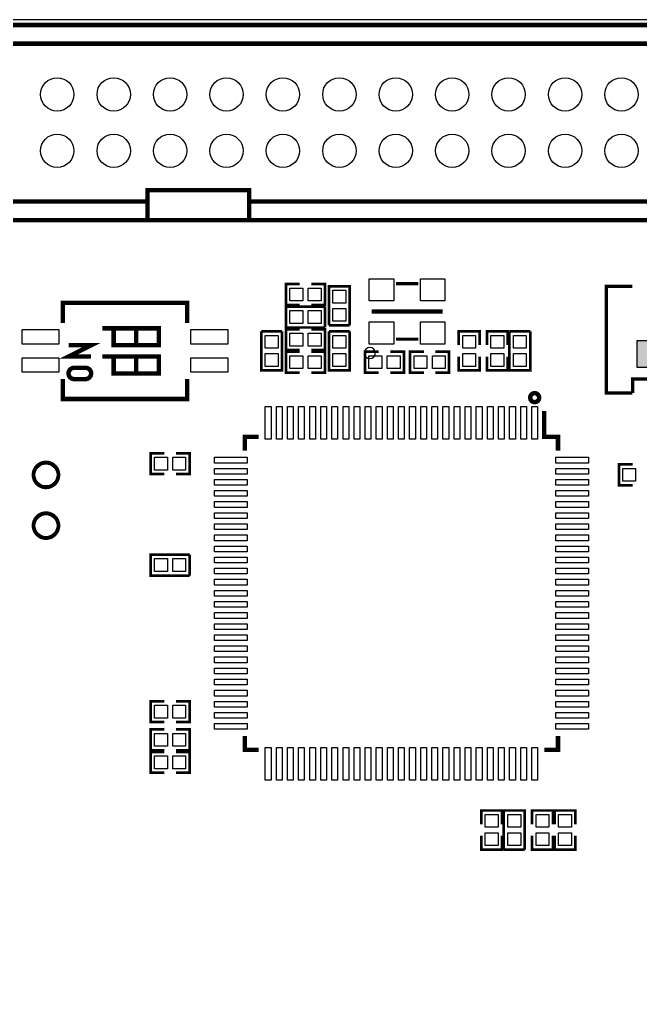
# Model space of a CAD drawing. Extents: x 0 to 145, y 0 to 99.
# Drawn here: x 64.86 to 92.79, y 53.39 to 97.98 of the extents above; entities that cross this region are included whole.
import ezdxf

# ---------------------------------------------------------------- set-up
doc = ezdxf.new("R2010")
doc.units = 0
doc.header["$MEASUREMENT"] = 0
doc.layers.get('0').update_dxf_attribs({"linetype": 'CONTINUOUS'})
for name, color, linetype in [('OUTLINE', 7, 'CONTINUOUS'), ('SILKSCREEN_TOP', 7, 'CONTINUOUS'), ('SOLDERMASK_BOTTOM', 231, 'CONTINUOUS'), ('SOLDERMASK_TOP', 94, 'CONTINUOUS')]:
    doc.layers.add(name, color=color, linetype=linetype)

msp = doc.modelspace()

# ---------------------------------------------------------------- hatches: boundary and pattern name
at = {"linetype": 'Continuous'}
h = msp.add_hatch(color=256, dxfattribs=at)
h.set_gradient(color1=(0, 255, 255), color2=(0, 255, 255), tint=1)
h.paths.add_polyline_path([(5.71246, 90.21572), (6.9215, 90.21572), (6.9215, 91.42476), (5.71246, 91.42476)])
h.paths.add_polyline_path([(3.71348, 90.82024, 1), (4.92252, 90.82024, 1)])
h.paths.add_polyline_path([(2.92354, 90.82024, 1), (1.7145, 90.82024, 1)])
h.paths.add_polyline_path([(5.71246, 86.34476), (5.71246, 85.13572), (6.9215, 85.13572), (6.9215, 86.34476)])
h.paths.add_polyline_path([(4.92252, 85.74024, 1), (3.71348, 85.74024, 1)])
h.paths.add_polyline_path([(2.92354, 85.74024, 1), (1.7145, 85.74024, 1)])
h.paths.add_polyline_path([(18.49374, 95.90024, 1), (19.70278, 95.90024, 1)])
h.paths.add_polyline_path([(20.49272, 95.90024, 1), (21.70176, 95.90024, 1)])
h.paths.add_polyline_path([(22.49424, 95.90024, 1), (23.70328, 95.90024, 1)])
h.paths.add_polyline_path([(24.49322, 95.29572), (25.70226, 95.29572), (25.70226, 96.50476), (24.49322, 96.50476)])
h.paths.add_polyline_path([(36.7665, 95.90024, 1), (37.97554, 95.90024, 1)])
h.paths.add_polyline_path([(38.76548, 95.90024, 1), (39.97452, 95.90024, 1)])
h.paths.add_polyline_path([(40.76446, 95.29572), (41.9735, 95.29572), (41.9735, 96.50476), (40.76446, 96.50476)])
h.paths.add_polyline_path([(48.01743, 94.615, 1), (49.51857, 94.615, 1)])
h.paths.add_polyline_path([(50.55743, 94.615, 1), (52.05857, 94.615, 1)])
h.paths.add_polyline_path([(53.09743, 94.615, 1), (54.59857, 94.615, 1)])
h.paths.add_polyline_path([(55.63743, 94.615, 1), (57.13857, 94.615, 1)])
h.paths.add_polyline_path([(58.17743, 94.615, 1), (59.67857, 94.615, 1)])
h.paths.add_polyline_path([(58.17743, 92.075, 1), (59.67857, 92.075, 1)])
h.paths.add_polyline_path([(55.63743, 92.075, 1), (57.13857, 92.075, 1)])
h.paths.add_polyline_path([(53.09743, 92.075, 1), (54.59857, 92.075, 1)])
h.paths.add_polyline_path([(50.55743, 92.075, 1), (52.05857, 92.075, 1)])
h.paths.add_polyline_path([(48.01616, 91.32316), (49.5173, 91.32316), (49.5173, 92.8243), (48.01616, 92.8243)])
h.paths.add_polyline_path([(92.66174, 83.52028), (92.66174, 82.31124), (93.87078, 82.31124), (93.87078, 83.52028)])
h.paths.add_polyline_path([(95.86976, 82.91576, 1), (94.66072, 82.91576, 1)])
h.paths.add_polyline_path([(97.87128, 82.91576, 1), (96.66224, 82.91576, 1)])
h.paths.add_polyline_path([(99.87026, 82.91576, 1), (98.66122, 82.91576, 1)])
h.paths.add_polyline_path([(1.53924, 38.9255), (1.53924, 37.71646), (2.74828, 37.71646), (2.74828, 38.9255)])
h.paths.add_polyline_path([(2.74828, 36.322, 1), (1.53924, 36.322, 1)])
h.paths.add_polyline_path([(7.82828, 36.322, 1), (6.61924, 36.322, 1)])
h.paths.add_polyline_path([(6.61924, 38.9255), (6.61924, 37.71646), (7.82828, 37.71646), (7.82828, 38.9255)])
h.paths.add_polyline_path([(9.5885, 31.45028), (9.5885, 30.24124), (10.79754, 30.24124), (10.79754, 31.45028)])
h.paths.add_polyline_path([(12.79652, 30.84576, 1), (11.58748, 30.84576, 1)])
h.paths.add_polyline_path([(14.7955, 30.84576, 1), (13.58646, 30.84576, 1)])
h.paths.add_polyline_path([(9.63422, 26.1366), (9.63422, 24.57704), (11.19378, 24.57704), (11.19378, 26.1366)])
h.paths.add_polyline_path([(8.65378, 25.35682, 1), (7.09422, 25.35682, 1)])
h.paths.add_polyline_path([(8.65378, 17.73682, 1), (7.09422, 17.73682, 1)])
h.paths.add_polyline_path([(9.63422, 18.5166), (9.63422, 16.95704), (11.19378, 16.95704), (11.19378, 18.5166)])
h.paths.add_polyline_path([(9.63422, 11.1506), (9.63422, 9.59104), (11.19378, 9.59104), (11.19378, 11.1506)])
h.paths.add_polyline_path([(8.65378, 10.37082, 1), (7.09422, 10.37082, 1)])
h.paths.add_polyline_path([(8.65378, 2.49682, 1), (7.09422, 2.49682, 1)])
h.paths.add_polyline_path([(6.11378, 2.49682, 1), (4.55422, 2.49682, 1)])
h.paths.add_polyline_path([(2.01422, 3.2766), (2.01422, 1.71704), (3.57378, 1.71704), (3.57378, 3.2766)])
h.paths.add_polyline_path([(15.53972, 2.66954), (15.53972, 1.4605), (16.74876, 1.4605), (16.74876, 2.66954)])
h.paths.add_polyline_path([(16.74876, 4.064, 1), (15.53972, 4.064, 1)])
h.paths.add_polyline_path([(16.74876, 6.06298, 1), (15.53972, 6.06298, 1)])
h.paths.add_polyline_path([(21.82876, 6.06298, 1), (20.61972, 6.06298, 1)])
h.paths.add_polyline_path([(21.82876, 4.064, 1), (20.61972, 4.064, 1)])
h.paths.add_polyline_path([(20.61972, 2.66954), (20.61972, 1.4605), (21.82876, 1.4605), (21.82876, 2.66954)])
h.paths.add_polyline_path([(25.69972, 2.66954), (25.69972, 1.4605), (26.90876, 1.4605), (26.90876, 2.66954)])
h.paths.add_polyline_path([(26.90876, 4.064, 1), (25.69972, 4.064, 1)])
h.paths.add_polyline_path([(26.90876, 6.06298, 1), (25.69972, 6.06298, 1)])
h.paths.add_polyline_path([(35.32378, 2.75336, 1), (33.76422, 2.75336, 1)])
h.paths.add_polyline_path([(37.86378, 2.75336, 1), (36.30422, 2.75336, 1)])
h.paths.add_polyline_path([(40.40378, 2.75336, 1), (38.84422, 2.75336, 1)])
h.paths.add_polyline_path([(41.38422, 3.53314), (41.38422, 1.97358), (42.94378, 1.97358), (42.94378, 3.53314)])
h.paths.add_polyline_path([(29.6926, 34.30778), (29.6926, 32.74822), (31.25216, 32.74822), (31.25216, 34.30778)])
h.paths.add_polyline_path([(31.25216, 30.988, 1), (29.6926, 30.988, 1)])
h.paths.add_polyline_path([(31.25216, 28.448, 1), (29.6926, 28.448, 1)])
h.paths.add_polyline_path([(31.25216, 25.908, 1), (29.6926, 25.908, 1)])
h.paths.add_polyline_path([(31.25216, 23.368, 1), (29.6926, 23.368, 1)])
h.paths.add_polyline_path([(31.25216, 20.828, 1), (29.6926, 20.828, 1)])
h.paths.add_polyline_path([(29.6926, 19.06778), (29.6926, 17.50822), (31.25216, 17.50822), (31.25216, 19.06778)])
h.paths.add_polyline_path([(31.25216, 15.748, 1), (29.6926, 15.748, 1)])
h.paths.add_polyline_path([(38.87216, 15.748, 1), (37.3126, 15.748, 1)])
h.paths.add_polyline_path([(43.95216, 15.748, 1), (42.3926, 15.748, 1)])
h.paths.add_polyline_path([(47.25416, 15.748, 1), (45.6946, 15.748, 1)])
h.paths.add_polyline_path([(45.6946, 19.06778), (45.6946, 17.50822), (47.25416, 17.50822), (47.25416, 19.06778)])
h.paths.add_polyline_path([(43.95216, 18.288, 1), (42.3926, 18.288, 1)])
h.paths.add_polyline_path([(43.95216, 20.828, 1), (42.3926, 20.828, 1)])
h.paths.add_polyline_path([(43.95216, 23.368, 1), (42.3926, 23.368, 1)])
h.paths.add_polyline_path([(43.95216, 25.908, 1), (42.3926, 25.908, 1)])
h.paths.add_polyline_path([(43.95216, 28.448, 1), (42.3926, 28.448, 1)])
h.paths.add_polyline_path([(43.95216, 30.988, 1), (42.3926, 30.988, 1)])
h.paths.add_polyline_path([(43.95216, 33.528, 1), (42.3926, 33.528, 1)])
h.paths.add_polyline_path([(45.6946, 34.30778), (45.6946, 32.74822), (47.25416, 32.74822), (47.25416, 34.30778)])
h.paths.add_polyline_path([(47.25416, 30.988, 1), (45.6946, 30.988, 1)])
h.paths.add_polyline_path([(47.25416, 28.448, 1), (45.6946, 28.448, 1)])
h.paths.add_polyline_path([(47.25416, 25.908, 1), (45.6946, 25.908, 1)])
h.paths.add_polyline_path([(47.25416, 23.368, 1), (45.6946, 23.368, 1)])
h.paths.add_polyline_path([(47.25416, 20.828, 1), (45.6946, 20.828, 1)])
h.paths.add_polyline_path([(54.87416, 15.748, 1), (53.3146, 15.748, 1)])
h.paths.add_polyline_path([(59.95416, 15.748, 1), (58.3946, 15.748, 1)])
h.paths.add_polyline_path([(59.95416, 18.288, 1), (58.3946, 18.288, 1)])
h.paths.add_polyline_path([(59.95416, 20.828, 1), (58.3946, 20.828, 1)])
h.paths.add_polyline_path([(59.95416, 23.368, 1), (58.3946, 23.368, 1)])
h.paths.add_polyline_path([(59.95416, 25.908, 1), (58.3946, 25.908, 1)])
h.paths.add_polyline_path([(59.95416, 28.448, 1), (58.3946, 28.448, 1)])
h.paths.add_polyline_path([(59.95416, 30.988, 1), (58.3946, 30.988, 1)])
h.paths.add_polyline_path([(59.95416, 33.528, 1), (58.3946, 33.528, 1)])
h.paths.add_polyline_path([(61.6966, 34.30778), (61.6966, 32.74822), (63.25616, 32.74822), (63.25616, 34.30778)])
h.paths.add_polyline_path([(63.25616, 30.988, 1), (61.6966, 30.988, 1)])
h.paths.add_polyline_path([(63.25616, 28.448, 1), (61.6966, 28.448, 1)])
h.paths.add_polyline_path([(63.25616, 25.908, 1), (61.6966, 25.908, 1)])
h.paths.add_polyline_path([(63.25616, 23.368, 1), (61.6966, 23.368, 1)])
h.paths.add_polyline_path([(63.25616, 20.828, 1), (61.6966, 20.828, 1)])
h.paths.add_polyline_path([(61.6966, 19.06778), (61.6966, 17.50822), (63.25616, 17.50822), (63.25616, 19.06778)])
h.paths.add_polyline_path([(63.25616, 15.748, 1), (61.6966, 15.748, 1)])
h.paths.add_polyline_path([(70.87616, 15.748, 1), (69.3166, 15.748, 1)])
h.paths.add_polyline_path([(75.95616, 15.748, 1), (74.3966, 15.748, 1)])
h.paths.add_polyline_path([(75.95616, 18.288, 1), (74.3966, 18.288, 1)])
h.paths.add_polyline_path([(75.95616, 20.828, 1), (74.3966, 20.828, 1)])
h.paths.add_polyline_path([(75.95616, 23.368, 1), (74.3966, 23.368, 1)])
h.paths.add_polyline_path([(75.95616, 25.908, 1), (74.3966, 25.908, 1)])
h.paths.add_polyline_path([(75.95616, 28.448, 1), (74.3966, 28.448, 1)])
h.paths.add_polyline_path([(75.95616, 30.988, 1), (74.3966, 30.988, 1)])
h.paths.add_polyline_path([(75.95616, 33.528, 1), (74.3966, 33.528, 1)])
h.paths.add_polyline_path([(77.6986, 34.30778), (77.6986, 32.74822), (79.25816, 32.74822), (79.25816, 34.30778)])
h.paths.add_polyline_path([(79.25816, 30.988, 1), (77.6986, 30.988, 1)])
h.paths.add_polyline_path([(79.25816, 28.448, 1), (77.6986, 28.448, 1)])
h.paths.add_polyline_path([(79.25816, 25.908, 1), (77.6986, 25.908, 1)])
h.paths.add_polyline_path([(79.25816, 23.368, 1), (77.6986, 23.368, 1)])
h.paths.add_polyline_path([(79.25816, 20.828, 1), (77.6986, 20.828, 1)])
h.paths.add_polyline_path([(77.6986, 19.06778), (77.6986, 17.50822), (79.25816, 17.50822), (79.25816, 19.06778)])
h.paths.add_polyline_path([(79.25816, 15.748, 1), (77.6986, 15.748, 1)])
h.paths.add_polyline_path([(86.87816, 15.748, 1), (85.3186, 15.748, 1)])
h.paths.add_polyline_path([(91.95816, 15.748, 1), (90.3986, 15.748, 1)])
h.paths.add_polyline_path([(91.95816, 18.288, 1), (90.3986, 18.288, 1)])
h.paths.add_polyline_path([(91.95816, 20.828, 1), (90.3986, 20.828, 1)])
h.paths.add_polyline_path([(91.95816, 23.368, 1), (90.3986, 23.368, 1)])
h.paths.add_polyline_path([(91.95816, 25.908, 1), (90.3986, 25.908, 1)])
h.paths.add_polyline_path([(91.95816, 28.448, 1), (90.3986, 28.448, 1)])
h.paths.add_polyline_path([(91.95816, 30.988, 1), (90.3986, 30.988, 1)])
h.paths.add_polyline_path([(91.95816, 33.528, 1), (90.3986, 33.528, 1)])
h.paths.add_polyline_path([(93.7006, 34.30778), (93.7006, 32.74822), (95.26016, 32.74822), (95.26016, 34.30778)])
h.paths.add_polyline_path([(95.26016, 30.988, 1), (93.7006, 30.988, 1)])
h.paths.add_polyline_path([(95.26016, 28.448, 1), (93.7006, 28.448, 1)])
h.paths.add_polyline_path([(95.26016, 25.908, 1), (93.7006, 25.908, 1)])
h.paths.add_polyline_path([(95.26016, 23.368, 1), (93.7006, 23.368, 1)])
h.paths.add_polyline_path([(95.26016, 20.828, 1), (93.7006, 20.828, 1)])
h.paths.add_polyline_path([(93.7006, 19.06778), (93.7006, 17.50822), (95.26016, 17.50822), (95.26016, 19.06778)])
h.paths.add_polyline_path([(95.26016, 15.748, 1), (93.7006, 15.748, 1)])
h.paths.add_polyline_path([(107.96016, 33.528, 1), (106.4006, 33.528, 1)])
h.paths.add_polyline_path([(107.96016, 30.988, 1), (106.4006, 30.988, 1)])
h.paths.add_polyline_path([(107.96016, 28.448, 1), (106.4006, 28.448, 1)])
h.paths.add_polyline_path([(107.96016, 25.908, 1), (106.4006, 25.908, 1)])
h.paths.add_polyline_path([(107.96016, 23.368, 1), (106.4006, 23.368, 1)])
h.paths.add_polyline_path([(107.96016, 20.828, 1), (106.4006, 20.828, 1)])
h.paths.add_polyline_path([(107.96016, 18.288, 1), (106.4006, 18.288, 1)])
h.paths.add_polyline_path([(107.96016, 15.748, 1), (106.4006, 15.748, 1)])
h.paths.add_polyline_path([(102.88016, 15.748, 1), (101.3206, 15.748, 1)])
h.paths.add_polyline_path([(51.32578, 2.75336, 1), (49.76622, 2.75336, 1)])
h.paths.add_polyline_path([(53.86578, 2.75336, 1), (52.30622, 2.75336, 1)])
h.paths.add_polyline_path([(56.40578, 2.75336, 1), (54.84622, 2.75336, 1)])
h.paths.add_polyline_path([(57.38622, 3.53314), (57.38622, 1.97358), (58.94578, 1.97358), (58.94578, 3.53314)])
h.paths.add_polyline_path([(67.32778, 2.75336, 1), (65.76822, 2.75336, 1)])
h.paths.add_polyline_path([(69.86778, 2.75336, 1), (68.30822, 2.75336, 1)])
h.paths.add_polyline_path([(72.40778, 2.75336, 1), (70.84822, 2.75336, 1)])
h.paths.add_polyline_path([(73.38822, 3.53314), (73.38822, 1.97358), (74.94778, 1.97358), (74.94778, 3.53314)])
h.paths.add_polyline_path([(83.32978, 2.75336, 1), (81.77022, 2.75336, 1)])
h.paths.add_polyline_path([(85.86978, 2.75336, 1), (84.31022, 2.75336, 1)])
h.paths.add_polyline_path([(88.40978, 2.75336, 1), (86.85022, 2.75336, 1)])
h.paths.add_polyline_path([(89.39022, 3.53314), (89.39022, 1.97358), (90.94978, 1.97358), (90.94978, 3.53314)])
h.paths.add_polyline_path([(99.33178, 2.75336, 1), (97.77222, 2.75336, 1)])
h.paths.add_polyline_path([(101.87178, 2.75336, 1), (100.31222, 2.75336, 1)])
h.paths.add_polyline_path([(104.41178, 2.75336, 1), (102.85222, 2.75336, 1)])
h.paths.add_polyline_path([(105.39222, 3.53314), (105.39222, 1.97358), (106.95178, 1.97358), (106.95178, 3.53314)])
h.paths.add_polyline_path([(112.75314, 2.54, 1), (111.19358, 2.54, 1)])
h.paths.add_polyline_path([(112.75314, 5.08, 1), (111.19358, 5.08, 1)])
h.paths.add_polyline_path([(112.75314, 7.62, 1), (111.19358, 7.62, 1)])
h.paths.add_polyline_path([(111.19358, 10.93978), (111.19358, 9.38022), (112.75314, 9.38022), (112.75314, 10.93978)])
h.paths.add_polyline_path([(116.85524, 10.95502), (116.85524, 9.74598), (118.06428, 9.74598), (118.06428, 10.95502)])
h.paths.add_polyline_path([(118.06428, 8.34898, 1), (116.85524, 8.34898, 1)])
h.paths.add_polyline_path([(118.06428, 6.35, 1), (116.85524, 6.35, 1)])
h.paths.add_polyline_path([(118.06428, 4.35102, 1), (116.85524, 4.35102, 1)])
h.paths.add_polyline_path([(118.06428, 2.3495, 1), (116.85524, 2.3495, 1)])
h.paths.add_polyline_path([(134.6454, 6.62178), (134.6454, 5.06222), (136.20496, 5.06222), (136.20496, 6.62178)])
h.paths.add_polyline_path([(136.20496, 8.382, 1), (134.6454, 8.382, 1)])
h.paths.add_polyline_path([(136.20496, 10.922, 1), (134.6454, 10.922, 1)])
h.paths.add_polyline_path([(134.6454, 41.41978), (134.6454, 39.86022), (136.20496, 39.86022), (136.20496, 41.41978)])
h.paths.add_polyline_path([(136.20496, 43.18, 1), (134.6454, 43.18, 1)])
h.paths.add_polyline_path([(136.20496, 45.72, 1), (134.6454, 45.72, 1)])
h.paths.add_polyline_path([(133.2865, 55.38724, 1), (132.07746, 55.38724, 1)])
h.paths.add_polyline_path([(133.2865, 57.38876, 1), (132.07746, 57.38876, 1)])
h.paths.add_polyline_path([(32.13354, 38.24224, 1), (30.9245, 38.24224, 1)])
h.paths.add_polyline_path([(34.13252, 38.24224, 1), (32.92348, 38.24224, 1)])
h.paths.add_polyline_path([(34.92246, 38.84676), (34.92246, 37.63772), (36.1315, 37.63772), (36.1315, 38.84676)])
h.paths.add_polyline_path([(48.13554, 38.24224, 1), (46.9265, 38.24224, 1)])
h.paths.add_polyline_path([(50.13452, 38.24224, 1), (48.92548, 38.24224, 1)])
h.paths.add_polyline_path([(50.92446, 38.84676), (50.92446, 37.63772), (52.1335, 37.63772), (52.1335, 38.84676)])
h.paths.add_polyline_path([(35.24504, 47.8155), (35.24504, 46.1645), (36.89604, 46.1645), (36.89604, 47.8155)])
h.paths.add_polyline_path([(34.35604, 46.99, 1), (32.70504, 46.99, 1)])
h.paths.add_polyline_path([(31.81604, 46.99, 1), (30.16504, 46.99, 1)])
h.paths.add_polyline_path([(96.20186, 95.4405), (97.85922, 95.4405), (97.85922, 96.5835), (96.20186, 96.5835)], flags=9)
h.paths.add_polyline_path([(96.13096, 89.8525), (97.93012, 89.8525), (97.93012, 90.9955), (96.13096, 90.9955)], flags=9)
h.paths.add_polyline_path([(48.29387, 95.6945), (49.24213, 95.6945), (49.24213, 96.8375), (48.29387, 96.8375)], flags=9)
h.paths.add_polyline_path([(48.43568, 89.8525), (49.10032, 89.8525), (49.10032, 90.9955), (48.43568, 90.9955)], flags=9)

# ---------------------------------------------------------------- linework, layer by layer
at = {"layer": 'OUTLINE'}
msp.add_lwpolyline([(0.01778, 97.97796), (0.01778, -0.02286), (138.01852, -0.02286), (138.01852, 97.97796)], close=True, dxfattribs=at)
at = {"layer": 'SILKSCREEN_TOP'}
for points, const_width in [([(43.69816, 88.94572), (43.69816, 97.74428), (102.09784, 97.74428), (102.09784, 88.94572), (43.69816, 88.94572)], 0.20066), ([(70.612, 89.789), (44.45, 89.789), (44.45, 96.901), (101.346, 96.901)], 0.20066), ([(101.346, 96.901), (101.346, 89.789), (75.184, 89.789)], 0.20066), ([(70.612, 89.027), (70.612, 90.297), (75.184, 90.297), (75.184, 89.027)], 0.20066), ([(77.46492, 86.0679), (76.84516, 86.0679), (76.84516, 85.1281), (77.46492, 85.1281)], 0.11938), ([(77.98308, 86.0679), (78.60284, 86.0679), (78.60284, 85.1281), (77.98308, 85.1281)], 0.11938), ([(81.79562, 86.08568), (82.79638, 86.08568)], 0.14986), ([(78.7781, 84.21116), (78.7781, 85.96884), (79.7179, 85.96884), (79.7179, 84.21116)], 0.11938), ([(92.43568, 85.9663), (91.26474, 85.9663), (91.26474, 81.1657), (92.43568, 81.1657)], 0.14986), ([(72.39508, 84.31784), (72.39508, 85.22716), (66.79692, 85.22716), (66.79692, 84.31784)], 0.20066), ([(78.60284, 84.1121), (76.84516, 84.1121), (76.84516, 85.0519), (78.60284, 85.0519)], 0.11938), ([(78.60284, 84.1121), (78.60284, 85.0519)], 0.11938), ([(83.8962, 84.836), (80.6958, 84.836)], 0.20066), ([(78.7781, 84.21116), (79.7179, 84.21116)], 0.11938), ([(68.58, 84.074), (71.12, 84.074), (71.12, 83.312), (69.088, 83.312), (69.088, 84.074)], 0.20066), ([(70.104, 83.312), (70.104, 84.074)], 0.20066), ([(76.6699, 83.93684), (75.7301, 83.93684)], 0.11938), ([(76.6699, 83.93684), (76.6699, 82.17916), (75.7301, 82.17916), (75.7301, 83.93684)], 0.11938), ([(77.46492, 83.0961), (76.84516, 83.0961), (76.84516, 84.0359), (77.46492, 84.0359)], 0.11938), ([(77.98308, 83.0961), (78.60284, 83.0961), (78.60284, 84.0359), (77.98308, 84.0359)], 0.11938), ([(79.7179, 83.93684), (78.7781, 83.93684)], 0.11938), ([(79.7179, 83.93684), (79.7179, 82.17916), (78.7781, 82.17916), (78.7781, 83.93684)], 0.11938), ([(85.5599, 83.31708), (85.5599, 83.93684), (84.6201, 83.93684), (84.6201, 83.31708)], 0.11938), ([(86.8299, 83.31708), (86.8299, 83.93684), (85.8901, 83.93684), (85.8901, 83.31708)], 0.11938), ([(87.8459, 83.93684), (86.9061, 83.93684)], 0.11938), ([(87.8459, 83.93684), (87.8459, 82.17916), (86.9061, 82.17916), (86.9061, 83.93684)], 0.11938), ([(68.072, 82.804), (67.056, 82.804), (68.072, 83.312), (67.056, 83.312)], 0.20066), ([(81.79562, 83.58632), (82.79638, 83.58632)], 0.14986), ([(77.46492, 82.0801), (76.84516, 82.0801), (76.84516, 83.0199), (77.46492, 83.0199)], 0.11938), ([(77.98308, 82.0801), (78.60284, 82.0801), (78.60284, 83.0199), (77.98308, 83.0199)], 0.11938), ([(81.02092, 83.0199), (80.40116, 83.0199), (80.40116, 82.0801), (81.02092, 82.0801)], 0.11938), ([(81.53908, 83.0199), (82.15884, 83.0199), (82.15884, 82.0801), (81.53908, 82.0801)], 0.11938), ([(83.05292, 82.0801), (82.43316, 82.0801), (82.43316, 83.0199), (83.05292, 83.0199)], 0.11938), ([(83.57108, 82.0801), (84.19084, 82.0801), (84.19084, 83.0199), (83.57108, 83.0199)], 0.11938), ([(68.58, 82.804), (71.12, 82.804), (71.12, 82.042), (69.088, 82.042), (69.088, 82.804)], 0.20066), ([(70.104, 82.804), (70.104, 82.042)], 0.20066), ([(85.5599, 82.79892), (85.5599, 82.17916), (84.6201, 82.17916), (84.6201, 82.79892)], 0.11938), ([(86.8299, 82.79892), (86.8299, 82.17916), (85.8901, 82.17916), (85.8901, 82.79892)], 0.11938), ([(67.31, 82.296), (67.818, 82.296)], 0.20066), ([(72.39508, 81.79816), (72.39508, 80.88884), (66.79692, 80.88884), (66.79692, 81.79816)], 0.20066), ([(67.31, 81.788), (67.818, 81.788)], 0.20066), ([(100.076, 81.1657), (100.076, 81.788), (92.456, 81.788), (92.456, 81.1657)], 0.14986), ([(88.47074, 80.35036), (88.47074, 79.18704), (89.09304, 79.18704), (89.09304, 78.56474)], 0.20066), ([(75.61326, 79.18704), (74.99096, 79.18704), (74.99096, 78.56474)], 0.20066), ([(71.36892, 78.4479), (70.74916, 78.4479), (70.74916, 77.5081), (71.36892, 77.5081)], 0.11938), ([(71.88708, 78.4479), (72.50684, 78.4479), (72.50684, 77.5081), (71.88708, 77.5081)], 0.11938), ([(92.45092, 77.0001), (91.83116, 77.0001), (91.83116, 77.9399), (92.45092, 77.9399)], 0.11938), ([(72.50684, 72.9361), (70.74916, 72.9361), (70.74916, 73.8759), (72.50684, 73.8759)], 0.11938), ([(72.50684, 72.9361), (72.50684, 73.8759)], 0.11938), ([(71.36892, 67.2719), (70.74916, 67.2719), (70.74916, 66.3321), (71.36892, 66.3321)], 0.11938), ([(71.88708, 67.2719), (72.50684, 67.2719), (72.50684, 66.3321), (71.88708, 66.3321)], 0.11938), ([(71.36892, 66.0019), (70.74916, 66.0019), (70.74916, 65.0621), (71.36892, 65.0621)], 0.11938), ([(71.88708, 66.0019), (72.50684, 66.0019), (72.50684, 65.0621), (71.88708, 65.0621)], 0.11938), ([(75.61326, 65.08496), (74.99096, 65.08496), (74.99096, 65.70726)], 0.20066), ([(88.47074, 65.08496), (89.09304, 65.08496), (89.09304, 65.70726)], 0.20066), ([(71.36892, 64.9859), (70.74916, 64.9859), (70.74916, 64.0461), (71.36892, 64.0461)], 0.11938), ([(71.88708, 64.9859), (72.50684, 64.9859), (72.50684, 64.0461), (71.88708, 64.0461)], 0.11938), ([(85.6361, 61.72708), (85.6361, 62.34684), (86.5759, 62.34684), (86.5759, 61.72708)], 0.11938), ([(86.6521, 60.58916), (86.6521, 62.34684), (87.5919, 62.34684), (87.5919, 60.58916)], 0.11938), ([(87.9221, 61.72708), (87.9221, 62.34684), (88.8619, 62.34684), (88.8619, 61.72708)], 0.11938), ([(88.9381, 61.72708), (88.9381, 62.34684), (89.8779, 62.34684), (89.8779, 61.72708)], 0.11938), ([(85.6361, 61.20892), (85.6361, 60.58916), (86.5759, 60.58916), (86.5759, 61.20892)], 0.11938), ([(87.9221, 61.20892), (87.9221, 60.58916), (88.8619, 60.58916), (88.8619, 61.20892)], 0.11938), ([(88.9381, 61.20892), (88.9381, 60.58916), (89.8779, 60.58916), (89.8779, 61.20892)], 0.11938), ([(86.6521, 60.58916), (87.5919, 60.58916)], 0.11938)]:
    msp.add_lwpolyline(points, dxfattribs=dict(at, const_width=const_width))
msp.add_lwpolyline([(80.87106, 82.96148, 1), (80.37094, 82.96052, 1)], format="xyb", close=True, dxfattribs=at)
for points, const_width in [([(67.31, 81.788, -1), (67.31, 82.296)], 0.20066), ([(67.818, 81.788, 1), (67.818, 82.296)], 0.20066), ([(88.24214, 80.9498, 0.999668), (87.84082, 80.95234, 1.000332), (88.24214, 80.9498)], 0.20066), ([(66.60896, 77.47, 1), (65.47104, 77.47, 1), (66.60896, 77.47)], 0.1524), ([(66.60896, 75.184, 1), (65.47104, 75.184, 1), (66.60896, 75.184)], 0.1524)]:
    msp.add_lwpolyline(points, format="xyb", dxfattribs=dict(at, const_width=const_width))
at = {"layer": 'SOLDERMASK_BOTTOM'}
msp.add_lwpolyline([(92.66174, 83.52028), (93.87078, 83.52028), (93.87078, 82.31124), (92.66174, 82.31124)], close=True, dxfattribs=at)
for centre in [(66.548, 94.615), (69.088, 94.615), (71.628, 94.615), (74.168, 94.615), (76.708, 94.615), (79.248, 94.615), (81.788, 94.615), (84.328, 94.615), (86.868, 94.615), (89.408, 94.615), (91.948, 94.615), (66.548, 92.075), (69.088, 92.075), (71.628, 92.075), (74.168, 92.075), (76.708, 92.075), (79.248, 92.075), (81.788, 92.075), (84.328, 92.075), (86.868, 92.075), (89.408, 92.075), (91.948, 92.075)]:
    msp.add_circle(centre, 0.75057, dxfattribs=at)
at = {"layer": 'SOLDERMASK_TOP'}
for points in [[(80.59547, 86.31174), (81.69529, 86.31174), (81.69529, 85.31098), (80.59547, 85.31098)], [(82.89671, 86.31174), (83.99653, 86.31174), (83.99653, 85.31098), (82.89671, 85.31098)], [(77.59954, 85.88756), (77.59954, 85.30844), (77.0255, 85.30844), (77.0255, 85.88756)], [(77.84846, 85.30844), (77.84846, 85.88756), (78.4225, 85.88756), (78.4225, 85.30844)], [(79.53756, 85.21446), (78.95844, 85.21446), (78.95844, 85.7885), (79.53756, 85.7885)], [(77.59954, 84.87156), (77.59954, 84.29244), (77.0255, 84.29244), (77.0255, 84.87156)], [(77.84846, 84.29244), (77.84846, 84.87156), (78.4225, 84.87156), (78.4225, 84.29244)], [(78.95844, 84.96554), (79.53756, 84.96554), (79.53756, 84.3915), (78.95844, 84.3915)], [(81.69529, 83.36026), (80.59547, 83.36026), (80.59547, 84.36102), (81.69529, 84.36102)], [(83.99653, 83.36026), (82.89671, 83.36026), (82.89671, 84.36102), (83.99653, 84.36102)], [(66.62293, 84.01812), (66.62293, 83.36788), (64.96431, 83.36788), (64.96431, 84.01812)], [(72.5678, 83.36788), (72.5678, 84.01812), (74.22642, 84.01812), (74.22642, 83.36788)], [(77.59954, 83.85556), (77.59954, 83.27644), (77.0255, 83.27644), (77.0255, 83.85556)], [(77.84846, 83.27644), (77.84846, 83.85556), (78.4225, 83.85556), (78.4225, 83.27644)], [(76.48956, 83.18246), (75.91044, 83.18246), (75.91044, 83.7565), (76.48956, 83.7565)], [(79.53756, 83.18246), (78.95844, 83.18246), (78.95844, 83.7565), (79.53756, 83.7565)], [(85.37956, 83.18246), (84.80044, 83.18246), (84.80044, 83.7565), (85.37956, 83.7565)], [(86.64956, 83.18246), (86.07044, 83.18246), (86.07044, 83.7565), (86.64956, 83.7565)], [(87.66556, 83.18246), (87.08644, 83.18246), (87.08644, 83.7565), (87.66556, 83.7565)], [(92.66174, 83.52028), (93.87078, 83.52028), (93.87078, 82.31124), (92.66174, 82.31124)], [(75.91044, 82.93354), (76.48956, 82.93354), (76.48956, 82.3595), (75.91044, 82.3595)], [(78.95844, 82.93354), (79.53756, 82.93354), (79.53756, 82.3595), (78.95844, 82.3595)], [(84.80044, 82.93354), (85.37956, 82.93354), (85.37956, 82.3595), (84.80044, 82.3595)], [(86.07044, 82.93354), (86.64956, 82.93354), (86.64956, 82.3595), (86.07044, 82.3595)], [(87.08644, 82.93354), (87.66556, 82.93354), (87.66556, 82.3595), (87.08644, 82.3595)], [(66.62293, 82.74812), (66.62293, 82.09788), (64.96431, 82.09788), (64.96431, 82.74812)], [(72.5678, 82.09788), (72.5678, 82.74812), (74.22642, 82.74812), (74.22642, 82.09788)], [(77.59954, 82.83956), (77.59954, 82.26044), (77.0255, 82.26044), (77.0255, 82.83956)], [(77.84846, 82.26044), (77.84846, 82.83956), (78.4225, 82.83956), (78.4225, 82.26044)], [(81.15554, 82.83956), (81.15554, 82.26044), (80.5815, 82.26044), (80.5815, 82.83956)], [(81.40446, 82.26044), (81.40446, 82.83956), (81.9785, 82.83956), (81.9785, 82.26044)], [(83.18754, 82.83956), (83.18754, 82.26044), (82.6135, 82.26044), (82.6135, 82.83956)], [(83.43646, 82.26044), (83.43646, 82.83956), (84.0105, 82.83956), (84.0105, 82.26044)], [(75.91298, 80.55229), (76.17206, 80.55229), (76.17206, 79.08163), (75.91298, 79.08163)], [(76.41336, 80.55229), (76.67244, 80.55229), (76.67244, 79.08163), (76.41336, 79.08163)], [(76.9112, 80.55229), (77.17028, 80.55229), (77.17028, 79.08163), (76.9112, 79.08163)], [(77.41158, 80.55229), (77.67066, 80.55229), (77.67066, 79.08163), (77.41158, 79.08163)], [(77.91196, 80.55229), (78.17104, 80.55229), (78.17104, 79.08163), (77.91196, 79.08163)], [(78.41234, 80.55229), (78.67142, 80.55229), (78.67142, 79.08163), (78.41234, 79.08163)], [(78.91272, 80.55229), (79.1718, 80.55229), (79.1718, 79.08163), (78.91272, 79.08163)], [(79.4131, 80.55229), (79.67218, 80.55229), (79.67218, 79.08163), (79.4131, 79.08163)], [(79.91348, 80.55229), (80.17256, 80.55229), (80.17256, 79.08163), (79.91348, 79.08163)], [(80.41132, 80.55229), (80.6704, 80.55229), (80.6704, 79.08163), (80.41132, 79.08163)], [(80.9117, 80.55229), (81.17078, 80.55229), (81.17078, 79.08163), (80.9117, 79.08163)], [(81.41208, 80.55229), (81.67116, 80.55229), (81.67116, 79.08163), (81.41208, 79.08163)], [(81.91246, 80.55229), (82.17154, 80.55229), (82.17154, 79.08163), (81.91246, 79.08163)], [(82.41284, 80.55229), (82.67192, 80.55229), (82.67192, 79.08163), (82.41284, 79.08163)], [(82.91322, 80.55229), (83.1723, 80.55229), (83.1723, 79.08163), (82.91322, 79.08163)], [(83.4136, 80.55229), (83.67268, 80.55229), (83.67268, 79.08163), (83.4136, 79.08163)], [(83.91144, 80.55229), (84.17052, 80.55229), (84.17052, 79.08163), (83.91144, 79.08163)], [(84.41182, 80.55229), (84.6709, 80.55229), (84.6709, 79.08163), (84.41182, 79.08163)], [(84.9122, 80.55229), (85.17128, 80.55229), (85.17128, 79.08163), (84.9122, 79.08163)], [(85.41258, 80.55229), (85.67166, 80.55229), (85.67166, 79.08163), (85.41258, 79.08163)], [(85.91296, 80.55229), (86.17204, 80.55229), (86.17204, 79.08163), (85.91296, 79.08163)], [(86.41334, 80.55229), (86.67242, 80.55229), (86.67242, 79.08163), (86.41334, 79.08163)], [(86.91372, 80.55229), (87.1728, 80.55229), (87.1728, 79.08163), (86.91372, 79.08163)], [(87.41156, 80.55229), (87.67064, 80.55229), (87.67064, 79.08163), (87.41156, 79.08163)], [(87.91194, 80.55229), (88.17102, 80.55229), (88.17102, 79.08163), (87.91194, 79.08163)], [(71.50354, 78.26756), (71.50354, 77.68844), (70.9295, 77.68844), (70.9295, 78.26756)], [(71.75246, 77.68844), (71.75246, 78.26756), (72.3265, 78.26756), (72.3265, 77.68844)], [(75.09637, 78.26502), (75.09637, 78.00594), (73.62571, 78.00594), (73.62571, 78.26502)], [(90.45829, 78.26502), (90.45829, 78.00594), (88.98763, 78.00594), (88.98763, 78.26502)], [(75.09637, 77.76464), (75.09637, 77.50556), (73.62571, 77.50556), (73.62571, 77.76464)], [(90.45829, 77.76464), (90.45829, 77.50556), (88.98763, 77.50556), (88.98763, 77.76464)], [(92.58554, 77.75956), (92.58554, 77.18044), (92.0115, 77.18044), (92.0115, 77.75956)], [(75.09637, 77.2668), (75.09637, 77.00772), (73.62571, 77.00772), (73.62571, 77.2668)], [(90.45829, 77.2668), (90.45829, 77.00772), (88.98763, 77.00772), (88.98763, 77.2668)], [(75.09637, 76.76642), (75.09637, 76.50734), (73.62571, 76.50734), (73.62571, 76.76642)], [(90.45829, 76.76642), (90.45829, 76.50734), (88.98763, 76.50734), (88.98763, 76.76642)], [(75.09637, 76.26604), (75.09637, 76.00696), (73.62571, 76.00696), (73.62571, 76.26604)], [(90.45829, 76.26604), (90.45829, 76.00696), (88.98763, 76.00696), (88.98763, 76.26604)], [(75.09637, 75.76566), (75.09637, 75.50658), (73.62571, 75.50658), (73.62571, 75.76566)], [(90.45829, 75.76566), (90.45829, 75.50658), (88.98763, 75.50658), (88.98763, 75.76566)], [(75.09637, 75.26528), (75.09637, 75.0062), (73.62571, 75.0062), (73.62571, 75.26528)], [(90.45829, 75.26528), (90.45829, 75.0062), (88.98763, 75.0062), (88.98763, 75.26528)], [(75.09637, 74.7649), (75.09637, 74.50582), (73.62571, 74.50582), (73.62571, 74.7649)], [(90.45829, 74.7649), (90.45829, 74.50582), (88.98763, 74.50582), (88.98763, 74.7649)], [(75.09637, 74.26452), (75.09637, 74.00544), (73.62571, 74.00544), (73.62571, 74.26452)], [(90.45829, 74.26452), (90.45829, 74.00544), (88.98763, 74.00544), (88.98763, 74.26452)], [(71.50354, 73.69556), (71.50354, 73.11644), (70.9295, 73.11644), (70.9295, 73.69556)], [(71.75246, 73.11644), (71.75246, 73.69556), (72.3265, 73.69556), (72.3265, 73.11644)], [(75.09637, 73.76668), (75.09637, 73.5076), (73.62571, 73.5076), (73.62571, 73.76668)], [(90.45829, 73.76668), (90.45829, 73.5076), (88.98763, 73.5076), (88.98763, 73.76668)], [(75.09637, 73.2663), (75.09637, 73.00722), (73.62571, 73.00722), (73.62571, 73.2663)], [(90.45829, 73.2663), (90.45829, 73.00722), (88.98763, 73.00722), (88.98763, 73.2663)], [(75.09637, 72.76592), (75.09637, 72.50684), (73.62571, 72.50684), (73.62571, 72.76592)], [(90.45829, 72.76592), (90.45829, 72.50684), (88.98763, 72.50684), (88.98763, 72.76592)], [(75.09637, 72.26554), (75.09637, 72.00646), (73.62571, 72.00646), (73.62571, 72.26554)], [(90.45829, 72.26554), (90.45829, 72.00646), (88.98763, 72.00646), (88.98763, 72.26554)], [(75.09637, 71.76516), (75.09637, 71.50608), (73.62571, 71.50608), (73.62571, 71.76516)], [(90.45829, 71.76516), (90.45829, 71.50608), (88.98763, 71.50608), (88.98763, 71.76516)], [(75.09637, 71.26478), (75.09637, 71.0057), (73.62571, 71.0057), (73.62571, 71.26478)], [(90.45829, 71.26478), (90.45829, 71.0057), (88.98763, 71.0057), (88.98763, 71.26478)], [(75.09637, 70.7644), (75.09637, 70.50532), (73.62571, 70.50532), (73.62571, 70.7644)], [(90.45829, 70.7644), (90.45829, 70.50532), (88.98763, 70.50532), (88.98763, 70.7644)], [(75.09637, 70.26656), (75.09637, 70.00748), (73.62571, 70.00748), (73.62571, 70.26656)], [(90.45829, 70.26656), (90.45829, 70.00748), (88.98763, 70.00748), (88.98763, 70.26656)], [(75.09637, 69.76618), (75.09637, 69.5071), (73.62571, 69.5071), (73.62571, 69.76618)], [(90.45829, 69.76618), (90.45829, 69.5071), (88.98763, 69.5071), (88.98763, 69.76618)], [(75.09637, 69.2658), (75.09637, 69.00672), (73.62571, 69.00672), (73.62571, 69.2658)], [(90.45829, 69.2658), (90.45829, 69.00672), (88.98763, 69.00672), (88.98763, 69.2658)], [(75.09637, 68.76542), (75.09637, 68.50634), (73.62571, 68.50634), (73.62571, 68.76542)], [(90.45829, 68.76542), (90.45829, 68.50634), (88.98763, 68.50634), (88.98763, 68.76542)], [(75.09637, 68.26504), (75.09637, 68.00596), (73.62571, 68.00596), (73.62571, 68.26504)], [(90.45829, 68.26504), (90.45829, 68.00596), (88.98763, 68.00596), (88.98763, 68.26504)], [(75.09637, 67.76466), (75.09637, 67.50558), (73.62571, 67.50558), (73.62571, 67.76466)], [(90.45829, 67.76466), (90.45829, 67.50558), (88.98763, 67.50558), (88.98763, 67.76466)], [(71.50354, 67.09156), (71.50354, 66.51244), (70.9295, 66.51244), (70.9295, 67.09156)], [(71.75246, 66.51244), (71.75246, 67.09156), (72.3265, 67.09156), (72.3265, 66.51244)], [(75.09637, 67.26428), (75.09637, 67.0052), (73.62571, 67.0052), (73.62571, 67.26428)], [(90.45829, 67.26428), (90.45829, 67.0052), (88.98763, 67.0052), (88.98763, 67.26428)], [(75.09637, 66.76644), (75.09637, 66.50736), (73.62571, 66.50736), (73.62571, 66.76644)], [(90.45829, 66.76644), (90.45829, 66.50736), (88.98763, 66.50736), (88.98763, 66.76644)], [(75.09637, 66.26606), (75.09637, 66.00698), (73.62571, 66.00698), (73.62571, 66.26606)], [(90.45829, 66.26606), (90.45829, 66.00698), (88.98763, 66.00698), (88.98763, 66.26606)], [(71.50354, 65.82156), (71.50354, 65.24244), (70.9295, 65.24244), (70.9295, 65.82156)], [(71.75246, 65.24244), (71.75246, 65.82156), (72.3265, 65.82156), (72.3265, 65.24244)], [(75.91298, 65.19037), (76.17206, 65.19037), (76.17206, 63.71971), (75.91298, 63.71971)], [(76.41336, 65.19037), (76.67244, 65.19037), (76.67244, 63.71971), (76.41336, 63.71971)], [(76.9112, 65.19037), (77.17028, 65.19037), (77.17028, 63.71971), (76.9112, 63.71971)], [(77.41158, 65.19037), (77.67066, 65.19037), (77.67066, 63.71971), (77.41158, 63.71971)], [(77.91196, 65.19037), (78.17104, 65.19037), (78.17104, 63.71971), (77.91196, 63.71971)], [(78.41234, 65.19037), (78.67142, 65.19037), (78.67142, 63.71971), (78.41234, 63.71971)], [(78.91272, 65.19037), (79.1718, 65.19037), (79.1718, 63.71971), (78.91272, 63.71971)], [(79.4131, 65.19037), (79.67218, 65.19037), (79.67218, 63.71971), (79.4131, 63.71971)], [(79.91348, 65.19037), (80.17256, 65.19037), (80.17256, 63.71971), (79.91348, 63.71971)], [(80.41132, 65.19037), (80.6704, 65.19037), (80.6704, 63.71971), (80.41132, 63.71971)], [(80.9117, 65.19037), (81.17078, 65.19037), (81.17078, 63.71971), (80.9117, 63.71971)], [(81.41208, 65.19037), (81.67116, 65.19037), (81.67116, 63.71971), (81.41208, 63.71971)], [(81.91246, 65.19037), (82.17154, 65.19037), (82.17154, 63.71971), (81.91246, 63.71971)], [(82.41284, 65.19037), (82.67192, 65.19037), (82.67192, 63.71971), (82.41284, 63.71971)], [(82.91322, 65.19037), (83.1723, 65.19037), (83.1723, 63.71971), (82.91322, 63.71971)], [(83.4136, 65.19037), (83.67268, 65.19037), (83.67268, 63.71971), (83.4136, 63.71971)], [(83.91144, 65.19037), (84.17052, 65.19037), (84.17052, 63.71971), (83.91144, 63.71971)], [(84.41182, 65.19037), (84.6709, 65.19037), (84.6709, 63.71971), (84.41182, 63.71971)], [(84.9122, 65.19037), (85.17128, 65.19037), (85.17128, 63.71971), (84.9122, 63.71971)], [(85.41258, 65.19037), (85.67166, 65.19037), (85.67166, 63.71971), (85.41258, 63.71971)], [(85.91296, 65.19037), (86.17204, 65.19037), (86.17204, 63.71971), (85.91296, 63.71971)], [(86.41334, 65.19037), (86.67242, 65.19037), (86.67242, 63.71971), (86.41334, 63.71971)], [(86.91372, 65.19037), (87.1728, 65.19037), (87.1728, 63.71971), (86.91372, 63.71971)], [(87.41156, 65.19037), (87.67064, 65.19037), (87.67064, 63.71971), (87.41156, 63.71971)], [(87.91194, 65.19037), (88.17102, 65.19037), (88.17102, 63.71971), (87.91194, 63.71971)], [(71.50354, 64.80556), (71.50354, 64.22644), (70.9295, 64.22644), (70.9295, 64.80556)], [(71.75246, 64.22644), (71.75246, 64.80556), (72.3265, 64.80556), (72.3265, 64.22644)], [(86.39556, 61.59246), (85.81644, 61.59246), (85.81644, 62.1665), (86.39556, 62.1665)], [(87.41156, 61.59246), (86.83244, 61.59246), (86.83244, 62.1665), (87.41156, 62.1665)], [(88.68156, 61.59246), (88.10244, 61.59246), (88.10244, 62.1665), (88.68156, 62.1665)], [(89.69756, 61.59246), (89.11844, 61.59246), (89.11844, 62.1665), (89.69756, 62.1665)], [(85.81644, 61.34354), (86.39556, 61.34354), (86.39556, 60.7695), (85.81644, 60.7695)], [(86.83244, 61.34354), (87.41156, 61.34354), (87.41156, 60.7695), (86.83244, 60.7695)], [(88.10244, 61.34354), (88.68156, 61.34354), (88.68156, 60.7695), (88.10244, 60.7695)], [(89.11844, 61.34354), (89.69756, 61.34354), (89.69756, 60.7695), (89.11844, 60.7695)]]:
    msp.add_lwpolyline(points, close=True, dxfattribs=at)
for centre, radius in [((66.548, 94.615), 0.75057), ((69.088, 94.615), 0.75057), ((71.628, 94.615), 0.75057), ((74.168, 94.615), 0.75057), ((76.708, 94.615), 0.75057), ((79.248, 94.615), 0.75057), ((81.788, 94.615), 0.75057), ((84.328, 94.615), 0.75057), ((86.868, 94.615), 0.75057), ((89.408, 94.615), 0.75057), ((91.948, 94.615), 0.75057), ((66.548, 92.075), 0.75057), ((69.088, 92.075), 0.75057), ((71.628, 92.075), 0.75057), ((74.168, 92.075), 0.75057), ((76.708, 92.075), 0.75057), ((79.248, 92.075), 0.75057), ((81.788, 92.075), 0.75057), ((84.328, 92.075), 0.75057), ((86.868, 92.075), 0.75057), ((89.408, 92.075), 0.75057), ((91.948, 92.075), 0.75057), ((66.04, 77.47), 0.50038), ((66.04, 75.184), 0.50038)]:
    msp.add_circle(centre, radius, dxfattribs=at)

doc.saveas('drawing.dxf')
